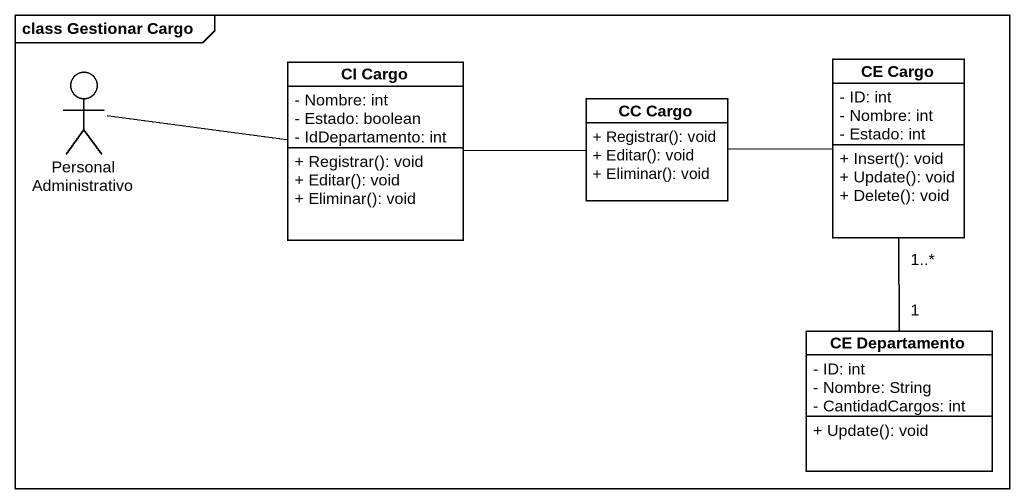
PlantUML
@startuml
mainframe class Gestionar Cargo
allowmixing
hide circle
hide empty members
skinparam classAttributeIconSize 0
actor "Personal Administrativo" as Personal_Administrativo
class "CI Cargo" as CI_Cargo {
  - Nombre: int
  - Estado: boolean
  - IdDepartamento: int
  + Registrar(): void
  + Editar(): void
  + Eliminar(): void
}
class "CC Cargo" as CC_Cargo {
  + Registrar(): void
  + Editar(): void
  + Eliminar(): void
}
class "CE Cargo" as CE_Cargo {
  - ID: int
  - Nombre: int
  - Estado: int
  + Insert(): void
  + Update(): void
  + Delete(): void
}
class "CE Departamento" as CE_Departamento {
  - ID: int
  - Nombre: String
  - CantidadCargos: int
  + Update(): void
}
Personal_Administrativo -right- CI_Cargo
CI_Cargo -right- CC_Cargo
CC_Cargo -right- CE_Cargo
CE_Cargo "1..*" -- "1" CE_Departamento
@enduml
